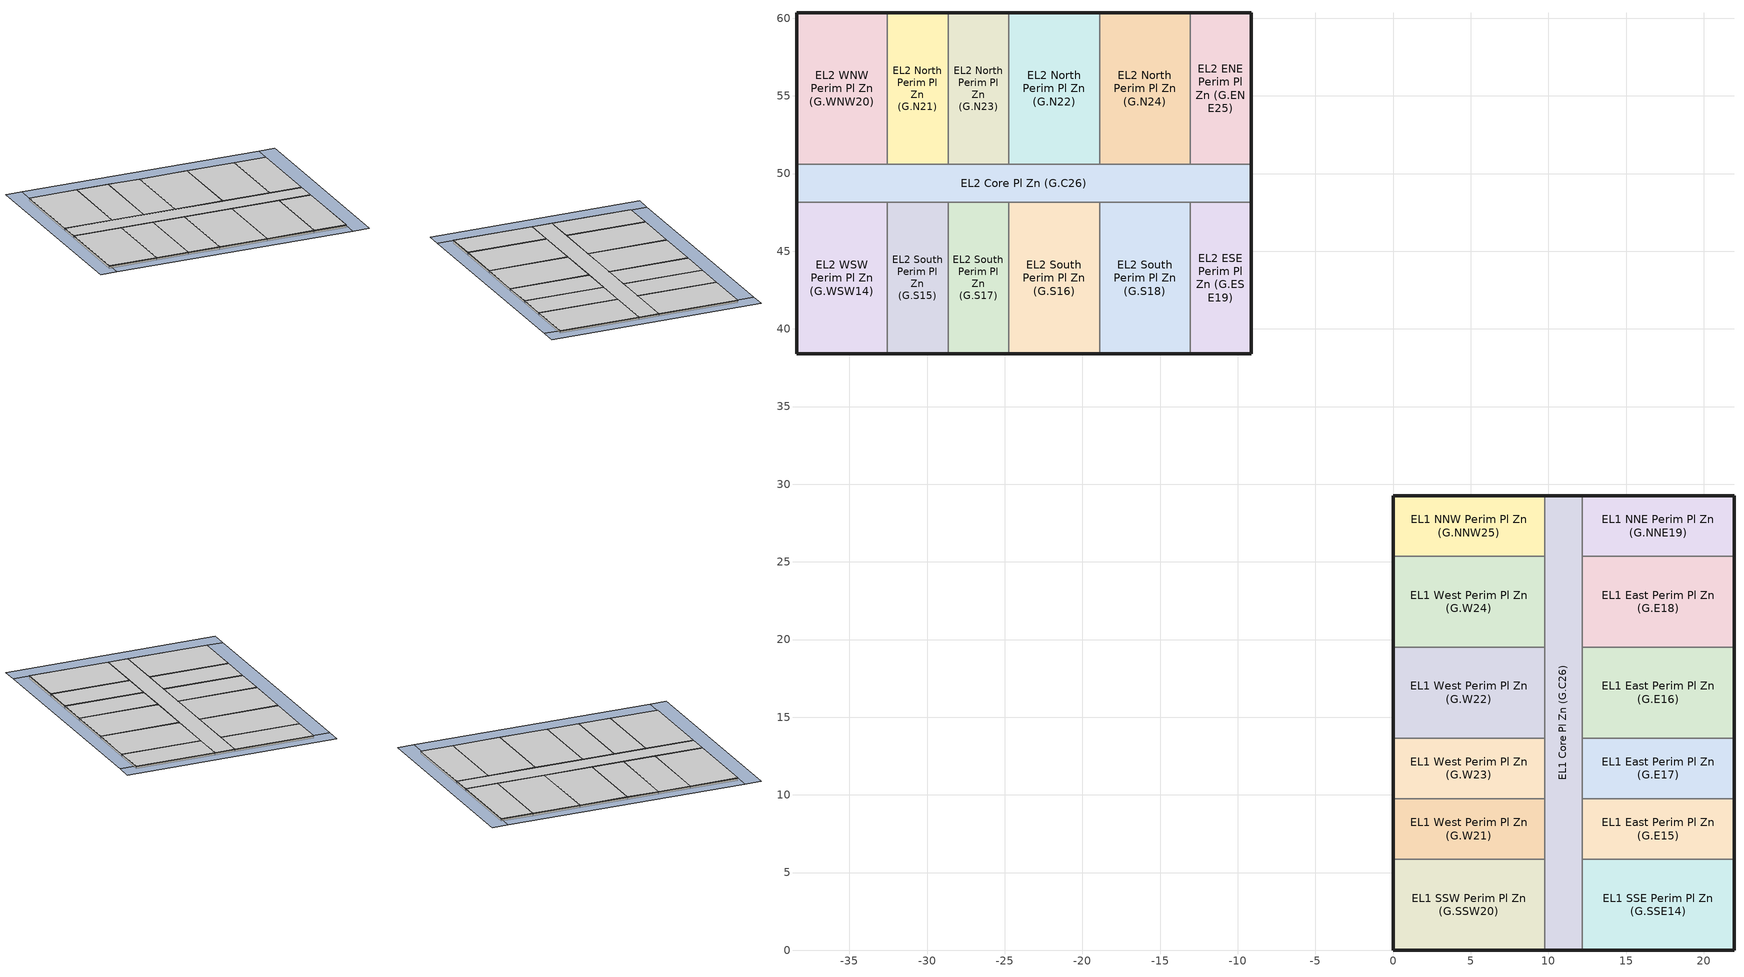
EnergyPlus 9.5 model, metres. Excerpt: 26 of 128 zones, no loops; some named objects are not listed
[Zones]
EL1 Core Pl Zn (G.C26)
 floor to EL1 Core Zn (G.C13) (EL1 Ceilg Construction-mirror): 12.19,29.26 12.19,0 9.75,0 9.75,29.26 z2.56
 wall outside (EL1 EWall Construction): 12.19,29.26 9.75,29.26 / 9.75,0 12.19,0 z2.56:2.9
 wall to EL1 NNW Perim Pl Zn (G.NNW25) (EL1 IWall Construction-mirror): 9.75,29.26 9.75,25.36 z2.56:2.9
 wall to EL1 SSW Perim Pl Zn (G.SSW20) (EL1 IWall Construction-mirror): 9.75,5.85 9.75,0 z2.56:2.9
 wall to EL1 West Perim Pl Zn (G.W21) (EL1 IWall Construction-mirror): 9.75,9.75 9.75,5.85 z2.56:2.9
 wall to EL1 West Perim Pl Zn (G.W22) (EL1 IWall Construction-mirror): 9.75,19.51 9.75,13.66 z2.56:2.9
 wall to EL1 West Perim Pl Zn (G.W23) (EL1 IWall Construction-mirror): 9.75,13.66 9.75,9.75 z2.56:2.9
 wall to EL1 West Perim Pl Zn (G.W24) (EL1 IWall Construction-mirror): 9.75,25.36 9.75,19.51 z2.56:2.9
 wall to EL1 East Perim Pl Zn (G.E15) (EL1 IWall Construction-mirror): 12.19,5.85 12.19,9.75 z2.56:2.9
 wall to EL1 East Perim Pl Zn (G.E16) (EL1 IWall Construction-mirror): 12.19,13.66 12.19,19.51 z2.56:2.9
 wall to EL1 East Perim Pl Zn (G.E17) (EL1 IWall Construction-mirror): 12.19,9.75 12.19,13.66 z2.56:2.9
 wall to EL1 East Perim Pl Zn (G.E18) (EL1 IWall Construction-mirror): 12.19,19.51 12.19,25.36 z2.56:2.9
 wall to EL1 NNE Perim Pl Zn (G.NNE19) (EL1 IWall Construction-mirror): 12.19,25.36 12.19,29.26 z2.56:2.9
 wall to EL1 SSE Perim Pl Zn (G.SSE14) (EL1 IWall Construction-mirror): 12.19,0 12.19,5.85 z2.56:2.9
 ceiling to EL1 Core Zn (T.C39) (EL1 IFlr Construction-mirror): 9.75,29.26 9.75,0 12.19,0 12.19,29.26 z2.9
EL1 East Perim Pl Zn (G.E15)
 floor to EL1 East Perim Zn (G.E2) (EL1 Ceilg Construction-mirror): 21.95,9.75 21.95,5.85 12.19,5.85 12.19,9.75 z2.56
 wall outside (EL1 EWall Construction): 21.95,5.85 21.95,9.75 z2.56:2.9
 wall to EL1 East Perim Pl Zn (G.E17) (EL1 IWall Construction): 21.95,9.75 12.19,9.75 z2.56:2.9
 wall to EL1 SSE Perim Pl Zn (G.SSE14) (EL1 IWall Construction-mirror): 12.19,5.85 21.95,5.85 z2.56:2.9
 ceiling to EL1 East Perim Zn (T.E28) (EL1 IFlr Construction-mirror): 12.19,9.75 12.19,5.85 21.95,5.85 21.95,9.75 z2.9
EL1 East Perim Pl Zn (G.E16)
 floor to EL1 East Perim Zn (G.E3) (EL1 Ceilg Construction-mirror): 21.95,19.51 21.95,13.66 12.19,13.66 12.19,19.51 z2.56
 wall outside (EL1 EWall Construction): 21.95,13.66 21.95,19.51 z2.56:2.9
 wall to EL1 East Perim Pl Zn (G.E18) (EL1 IWall Construction): 21.95,19.51 12.19,19.51 z2.56:2.9
 wall to EL1 East Perim Pl Zn (G.E17) (EL1 IWall Construction): 12.19,13.66 21.95,13.66 z2.56:2.9
 ceiling to EL1 East Perim Zn (T.E29) (EL1 IFlr Construction-mirror): 12.19,19.51 12.19,13.66 21.95,13.66 21.95,19.51 z2.9
EL1 East Perim Pl Zn (G.E17)
 floor to EL1 East Perim Zn (G.E4) (EL1 Ceilg Construction-mirror): 21.95,13.66 21.95,9.75 12.19,9.75 12.19,13.66 z2.56
 wall outside (EL1 EWall Construction): 21.95,9.75 21.95,13.66 z2.56:2.9
 ceiling to EL1 East Perim Zn (T.E30) (EL1 IFlr Construction-mirror): 12.19,13.66 12.19,9.75 21.95,9.75 21.95,13.66 z2.9
EL1 East Perim Pl Zn (G.E18)
 floor to EL1 East Perim Zn (G.E5) (EL1 Ceilg Construction-mirror): 21.95,25.36 21.95,19.51 12.19,19.51 12.19,25.36 z2.56
 wall outside (EL1 EWall Construction): 21.95,19.51 21.95,25.36 z2.56:2.9
 wall to EL1 NNE Perim Pl Zn (G.NNE19) (EL1 IWall Construction): 21.95,25.36 12.19,25.36 z2.56:2.9
 ceiling to EL1 East Perim Zn (T.E31) (EL1 IFlr Construction-mirror): 12.19,25.36 12.19,19.51 21.95,19.51 21.95,25.36 z2.9
EL1 NNE Perim Pl Zn (G.NNE19)
 floor to EL1 NNE Perim Zn (G.NNE6) (EL1 Ceilg Construction-mirror): 21.95,29.26 21.95,25.36 12.19,25.36 12.19,29.26 z2.56
 wall outside (EL1 EWall Construction): 21.95,25.36 21.95,29.26 12.19,29.26 z2.56:2.9
 ceiling to EL1 NNE Perim Zn (T.NNE32) (EL1 IFlr Construction-mirror): 12.19,29.26 12.19,25.36 21.95,25.36 21.95,29.26 z2.9
EL1 NNW Perim Pl Zn (G.NNW25)
 floor to EL1 NNW Perim Zn (G.NNW12) (EL1 Ceilg Construction-mirror): 9.75,29.26 9.75,25.36 0,25.36 0,29.26 z2.56
 wall outside (EL1 EWall Construction): 9.75,29.26 0,29.26 0,25.36 z2.56:2.9
 wall to EL1 West Perim Pl Zn (G.W24) (EL1 IWall Construction-mirror): 0,25.36 9.75,25.36 z2.56:2.9
 ceiling to EL1 NNW Perim Zn (T.NNW38) (EL1 IFlr Construction-mirror): 0,29.26 0,25.36 9.75,25.36 9.75,29.26 z2.9
EL1 SSE Perim Pl Zn (G.SSE14)
 floor to EL1 SSE Perim Zn (G.SSE1) (EL1 Ceilg Construction-mirror): 21.95,5.85 21.95,0 12.19,0 12.19,5.85 z2.56
 wall outside (EL1 EWall Construction): 12.19,0 21.95,0 21.95,5.85 z2.56:2.9
 ceiling to EL1 SSE Perim Zn (T.SSE27) (EL1 IFlr Construction-mirror): 12.19,5.85 12.19,0 21.95,0 21.95,5.85 z2.9
EL1 SSW Perim Pl Zn (G.SSW20)
 floor to EL1 SSW Perim Zn (G.SSW7) (EL1 Ceilg Construction-mirror): 9.75,5.85 9.75,0 0,0 0,5.85 z2.56
 wall outside (EL1 EWall Construction): 0,5.85 0,0 9.75,0 z2.56:2.9
 wall to EL1 West Perim Pl Zn (G.W21) (EL1 IWall Construction): 9.75,5.85 0,5.85 z2.56:2.9
 ceiling to EL1 SSW Perim Zn (T.SSW33) (EL1 IFlr Construction-mirror): 0,5.85 0,0 9.75,0 9.75,5.85 z2.9
EL1 West Perim Pl Zn (G.W21)
 floor to EL1 West Perim Zn (G.W8) (EL1 Ceilg Construction-mirror): 9.75,9.75 9.75,5.85 0,5.85 0,9.75 z2.56
 wall outside (EL1 EWall Construction): 0,9.75 0,5.85 z2.56:2.9
 wall to EL1 West Perim Pl Zn (G.W23) (EL1 IWall Construction): 9.75,9.75 0,9.75 z2.56:2.9
 ceiling to EL1 West Perim Zn (T.W34) (EL1 IFlr Construction-mirror): 0,9.75 0,5.85 9.75,5.85 9.75,9.75 z2.9
EL1 West Perim Pl Zn (G.W22)
 floor to EL1 West Perim Zn (G.W9) (EL1 Ceilg Construction-mirror): 9.75,19.51 9.75,13.66 0,13.66 0,19.51 z2.56
 wall outside (EL1 EWall Construction): 0,19.51 0,13.66 z2.56:2.9
 wall to EL1 West Perim Pl Zn (G.W24) (EL1 IWall Construction): 9.75,19.51 0,19.51 z2.56:2.9
 wall to EL1 West Perim Pl Zn (G.W23) (EL1 IWall Construction): 0,13.66 9.75,13.66 z2.56:2.9
 ceiling to EL1 West Perim Zn (T.W35) (EL1 IFlr Construction-mirror): 0,19.51 0,13.66 9.75,13.66 9.75,19.51 z2.9
EL1 West Perim Pl Zn (G.W23)
 floor to EL1 West Perim Zn (G.W10) (EL1 Ceilg Construction-mirror): 9.75,13.66 9.75,9.75 0,9.75 0,13.66 z2.56
 wall outside (EL1 EWall Construction): 0,13.66 0,9.75 z2.56:2.9
 ceiling to EL1 West Perim Zn (T.W36) (EL1 IFlr Construction-mirror): 0,13.66 0,9.75 9.75,9.75 9.75,13.66 z2.9
EL1 West Perim Pl Zn (G.W24)
 floor to EL1 West Perim Zn (G.W11) (EL1 Ceilg Construction-mirror): 9.75,25.36 9.75,19.51 0,19.51 0,25.36 z2.56
 wall outside (EL1 EWall Construction): 0,25.36 0,19.51 z2.56:2.9
 ceiling to EL1 West Perim Zn (T.W37) (EL1 IFlr Construction-mirror): 0,25.36 0,19.51 9.75,19.51 9.75,25.36 z2.9
EL2 Core Pl Zn (G.C26)
 floor to EL2 Core Zn (G.C13) (EL1 Ceilg Construction-mirror): -9.14,50.6 -9.14,48.16 -38.4,48.16 -38.4,50.6 z2.56
 wall outside (EL1 EWall Construction): -9.14,48.16 -9.14,50.6 / -38.4,50.6 -38.4,48.16 z2.56:2.9
 wall to EL2 ESE Perim Pl Zn (G.ESE19) (EL1 IWall Construction-mirror): -13.05,48.16 -9.14,48.16 z2.56:2.9
 wall to EL2 South Perim Pl Zn (G.S15) (EL1 IWall Construction-mirror): -32.55,48.16 -28.65,48.16 z2.56:2.9
 wall to EL2 South Perim Pl Zn (G.S16) (EL1 IWall Construction-mirror): -24.75,48.16 -18.9,48.16 z2.56:2.9
 wall to EL2 South Perim Pl Zn (G.S17) (EL1 IWall Construction-mirror): -28.65,48.16 -24.75,48.16 z2.56:2.9
 wall to EL2 South Perim Pl Zn (G.S18) (EL1 IWall Construction-mirror): -18.9,48.16 -13.05,48.16 z2.56:2.9
 wall to EL2 WSW Perim Pl Zn (G.WSW14) (EL1 IWall Construction-mirror): -38.4,48.16 -32.55,48.16 z2.56:2.9
 wall to EL2 ENE Perim Pl Zn (G.ENE25) (EL1 IWall Construction-mirror): -9.14,50.6 -13.05,50.6 z2.56:2.9
 wall to EL2 North Perim Pl Zn (G.N21) (EL1 IWall Construction-mirror): -28.65,50.6 -32.55,50.6 z2.56:2.9
 wall to EL2 North Perim Pl Zn (G.N22) (EL1 IWall Construction-mirror): -18.9,50.6 -24.75,50.6 z2.56:2.9
 wall to EL2 North Perim Pl Zn (G.N23) (EL1 IWall Construction-mirror): -24.75,50.6 -28.65,50.6 z2.56:2.9
 wall to EL2 North Perim Pl Zn (G.N24) (EL1 IWall Construction-mirror): -13.05,50.6 -18.9,50.6 z2.56:2.9
 wall to EL2 WNW Perim Pl Zn (G.WNW20) (EL1 IWall Construction-mirror): -32.55,50.6 -38.4,50.6 z2.56:2.9
 ceiling to EL2 Core Zn (T.C39) (EL1 IFlr Construction-mirror): -38.4,50.6 -38.4,48.16 -9.14,48.16 -9.14,50.6 z2.9
EL2 ENE Perim Pl Zn (G.ENE25)
 floor to EL2 ENE Perim Zn (G.ENE12) (EL1 Ceilg Construction-mirror): -9.14,60.35 -9.14,50.6 -13.05,50.6 -13.05,60.35 z2.56
 wall outside (EL1 EWall Construction): -9.14,50.6 -9.14,60.35 -13.05,60.35 z2.56:2.9
 wall to EL2 North Perim Pl Zn (G.N24) (EL1 IWall Construction-mirror): -13.05,60.35 -13.05,50.6 z2.56:2.9
 ceiling to EL2 ENE Perim Zn (T.ENE38) (EL1 IFlr Construction-mirror): -13.05,60.35 -13.05,50.6 -9.14,50.6 -9.14,60.35 z2.9
EL2 ESE Perim Pl Zn (G.ESE19)
 floor to EL2 ESE Perim Zn (G.ESE6) (EL1 Ceilg Construction-mirror): -9.14,48.16 -9.14,38.4 -13.05,38.4 -13.05,48.16 z2.56
 wall outside (EL1 EWall Construction): -13.05,38.4 -9.14,38.4 -9.14,48.16 z2.56:2.9
 wall to EL2 South Perim Pl Zn (G.S18) (EL1 IWall Construction-mirror): -13.05,48.16 -13.05,38.4 z2.56:2.9
 ceiling to EL2 ESE Perim Zn (T.ESE32) (EL1 IFlr Construction-mirror): -13.05,48.16 -13.05,38.4 -9.14,38.4 -9.14,48.16 z2.9
EL2 North Perim Pl Zn (G.N21)
 floor to EL2 North Perim Zn (G.N8) (EL1 Ceilg Construction-mirror): -28.65,60.35 -28.65,50.6 -32.55,50.6 -32.55,60.35 z2.56
 wall outside (EL1 EWall Construction): -28.65,60.35 -32.55,60.35 z2.56:2.9
 wall to EL2 North Perim Pl Zn (G.N23) (EL1 IWall Construction): -28.65,50.6 -28.65,60.35 z2.56:2.9
 wall to EL2 WNW Perim Pl Zn (G.WNW20) (EL1 IWall Construction-mirror): -32.55,60.35 -32.55,50.6 z2.56:2.9
 ceiling to EL2 North Perim Zn (T.N34) (EL1 IFlr Construction-mirror): -32.55,60.35 -32.55,50.6 -28.65,50.6 -28.65,60.35 z2.9
EL2 North Perim Pl Zn (G.N22)
 floor to EL2 North Perim Zn (G.N9) (EL1 Ceilg Construction-mirror): -18.9,60.35 -18.9,50.6 -24.75,50.6 -24.75,60.35 z2.56
 wall outside (EL1 EWall Construction): -18.9,60.35 -24.75,60.35 z2.56:2.9
 wall to EL2 North Perim Pl Zn (G.N24) (EL1 IWall Construction): -18.9,50.6 -18.9,60.35 z2.56:2.9
 wall to EL2 North Perim Pl Zn (G.N23) (EL1 IWall Construction): -24.75,60.35 -24.75,50.6 z2.56:2.9
 ceiling to EL2 North Perim Zn (T.N35) (EL1 IFlr Construction-mirror): -24.75,60.35 -24.75,50.6 -18.9,50.6 -18.9,60.35 z2.9
EL2 North Perim Pl Zn (G.N23)
 floor to EL2 North Perim Zn (G.N10) (EL1 Ceilg Construction-mirror): -24.75,60.35 -24.75,50.6 -28.65,50.6 -28.65,60.35 z2.56
 wall outside (EL1 EWall Construction): -24.75,60.35 -28.65,60.35 z2.56:2.9
 ceiling to EL2 North Perim Zn (T.N36) (EL1 IFlr Construction-mirror): -28.65,60.35 -28.65,50.6 -24.75,50.6 -24.75,60.35 z2.9
EL2 North Perim Pl Zn (G.N24)
 floor to EL2 North Perim Zn (G.N11) (EL1 Ceilg Construction-mirror): -13.05,60.35 -13.05,50.6 -18.9,50.6 -18.9,60.35 z2.56
 wall outside (EL1 EWall Construction): -13.05,60.35 -18.9,60.35 z2.56:2.9
 ceiling to EL2 North Perim Zn (T.N37) (EL1 IFlr Construction-mirror): -18.9,60.35 -18.9,50.6 -13.05,50.6 -13.05,60.35 z2.9
EL2 South Perim Pl Zn (G.S15)
 floor to EL2 South Perim Zn (G.S2) (EL1 Ceilg Construction-mirror): -28.65,48.16 -28.65,38.4 -32.55,38.4 -32.55,48.16 z2.56
 wall outside (EL1 EWall Construction): -32.55,38.4 -28.65,38.4 z2.56:2.9
 wall to EL2 South Perim Pl Zn (G.S17) (EL1 IWall Construction): -28.65,38.4 -28.65,48.16 z2.56:2.9
 wall to EL2 WSW Perim Pl Zn (G.WSW14) (EL1 IWall Construction-mirror): -32.55,48.16 -32.55,38.4 z2.56:2.9
 ceiling to EL2 South Perim Zn (T.S28) (EL1 IFlr Construction-mirror): -32.55,48.16 -32.55,38.4 -28.65,38.4 -28.65,48.16 z2.9
EL2 South Perim Pl Zn (G.S16)
 floor to EL2 South Perim Zn (G.S3) (EL1 Ceilg Construction-mirror): -18.9,48.16 -18.9,38.4 -24.75,38.4 -24.75,48.16 z2.56
 wall outside (EL1 EWall Construction): -24.75,38.4 -18.9,38.4 z2.56:2.9
 wall to EL2 South Perim Pl Zn (G.S18) (EL1 IWall Construction): -18.9,38.4 -18.9,48.16 z2.56:2.9
 wall to EL2 South Perim Pl Zn (G.S17) (EL1 IWall Construction): -24.75,48.16 -24.75,38.4 z2.56:2.9
 ceiling to EL2 South Perim Zn (T.S29) (EL1 IFlr Construction-mirror): -24.75,48.16 -24.75,38.4 -18.9,38.4 -18.9,48.16 z2.9
EL2 South Perim Pl Zn (G.S17)
 floor to EL2 South Perim Zn (G.S4) (EL1 Ceilg Construction-mirror): -24.75,48.16 -24.75,38.4 -28.65,38.4 -28.65,48.16 z2.56
 wall outside (EL1 EWall Construction): -28.65,38.4 -24.75,38.4 z2.56:2.9
 ceiling to EL2 South Perim Zn (T.S30) (EL1 IFlr Construction-mirror): -28.65,48.16 -28.65,38.4 -24.75,38.4 -24.75,48.16 z2.9
EL2 South Perim Pl Zn (G.S18)
 floor to EL2 South Perim Zn (G.S5) (EL1 Ceilg Construction-mirror): -13.05,48.16 -13.05,38.4 -18.9,38.4 -18.9,48.16 z2.56
 wall outside (EL1 EWall Construction): -18.9,38.4 -13.05,38.4 z2.56:2.9
 ceiling to EL2 South Perim Zn (T.S31) (EL1 IFlr Construction-mirror): -18.9,48.16 -18.9,38.4 -13.05,38.4 -13.05,48.16 z2.9
EL2 WNW Perim Pl Zn (G.WNW20)
 floor to EL2 WNW Perim Zn (G.WNW7) (EL1 Ceilg Construction-mirror): -32.55,60.35 -32.55,50.6 -38.4,50.6 -38.4,60.35 z2.56
 wall outside (EL1 EWall Construction): -32.55,60.35 -38.4,60.35 -38.4,50.6 z2.56:2.9
 ceiling to EL2 WNW Perim Zn (T.WNW33) (EL1 IFlr Construction-mirror): -38.4,60.35 -38.4,50.6 -32.55,50.6 -32.55,60.35 z2.9
EL2 WSW Perim Pl Zn (G.WSW14)
 floor to EL2 WSW Perim Zn (G.WSW1) (EL1 Ceilg Construction-mirror): -32.55,48.16 -32.55,38.4 -38.4,38.4 -38.4,48.16 z2.56
 wall outside (EL1 EWall Construction): -38.4,48.16 -38.4,38.4 -32.55,38.4 z2.56:2.9
 ceiling to EL2 WSW Perim Zn (T.WSW27) (EL1 IFlr Construction-mirror): -38.4,48.16 -38.4,38.4 -32.55,38.4 -32.55,48.16 z2.9
shading: -9.14,62.33 -9.14,60.35 -38.4,60.35 -38.4,62.33 z2.9; -38.4,62.33 -38.4,36.42 -40.39,36.42 -40.39,62.33 z2.9; -7.16,62.33 -7.16,36.42 -9.14,36.42 -9.14,62.33 z2.9; -9.14,38.4 -9.14,36.42 -38.4,36.42 -38.4,38.4 z2.9; 23.93,31.24 23.93,29.26 -1.98,29.26 -1.98,31.24 z2.9; 0,29.26 0,0 -1.98,0 -1.98,29.26 z2.9; 23.93,0 23.93,-1.98 -1.98,-1.98 -1.98,0 z2.9; 23.93,29.26 23.93,0 21.95,0 21.95,29.26 z2.9
[Building]
MFm+dxgf+existing: North Axis {deg}=0; Terrain=Suburbs; Loads Convergence Tolerance Value {W}=0.04; Temperature Convergence Tolerance Value {deltaC}=0.4; Solar Distribution=FullExterior; Maximum Number of Warmup Days=40; Minimum Number of Warmup Days=10
[Site:Location]
CA_EUREKA_USA Design_Conditions: Latitude {deg}=40.8; Longitude {deg}=-124.17; Time Zone {hr}=-8; Elevation {m}=18
[SizingPeriod:DesignDay] Day of Month=21; Dry-Bulb Temperature Range Modifier Type=DefaultMultipliers; Humidity Condition Type=Wetbulb; Barometric Pressure {Pa}=101109; Rain Indicator=No; Snow Indicator=No; Daylight Saving Time Indicator=No
Name | Month | Day Type | Maximum Dry-Bulb Temperature {C} | Daily Dry-Bulb Temperature Range {deltaC} | Wetbulb or DewPoint at Maximum Dry-Bulb {C} | Wind Speed {m/s} | Wind Direction {deg} | Solar Model Indicator | Sky Clearness | ASHRAE Clear Sky Optical Depth for Beam Irradiance (taub) | ASHRAE Clear Sky Optical Depth for Diffuse Irradiance (taud)
CA_EUREKA Ann Htg 99.6% Condns DB | 12 | WinterDesignDay | 0.7 | 0 | 0.7 | 1.5 | 100 | ASHRAEClearSky | 0
CA_EUREKA Ann Clg .4% Condns DB=>MWB | 8 | SummerDesignDay | 20.1 | 4.5 | 15.1 | 4.2 | 320 | ASHRAETau |  | 0.327 | 2.581
[Site:WaterMainsTemperature]
Calculation Method=Correlation; Annual Average Outdoor Air Temperature {C}=10.81; Maximum Difference In Monthly Average Outdoor Air Temperatures {deltaC}=16.84
[Material]
Name | Roughness | Thickness {m} | Conductivity {W/m-K} | Density {kg/m3} | Specific Heat {J/kg-K}
GypBd 1/2in (GP01) | Rough | 0.0128016 | 0.160159 | 800.925 | 837.36
Plywd 1in (PW06) | Rough | 0.0252984 | 0.115363 | 544.629 | 1214.172
syn_stucco | MediumSmooth | 0.003048 | 8.65E-02 | 400 | 878.64
Drywall_1/2in | MediumSmooth | 0.0127 | 0.16009 | 800.923 | 1087.84
OSB_7/16in | MediumSmooth | 0.0111125 | 0.1163 | 544.627 | 1213.36
sheathing_consol_layer | Rough | 0.0127 | 0.0940184 | 685.008 | 1172.332
wall_consol_layer | Rough | 0.137 | 0.057165 | 120.801 | 1036.26
ceil_consol_layer | Rough | 0.195 | 0.0617176 | 41.9286 | 776.251
[Material:NoMass] Roughness=Rough
Name | Thermal Resistance {m2-K/W}
EL1 IWall Cons Mat 2 (0.91) | 0.160211
Carpet & Fiber Pad (CP01) | 0.366197
[Construction]
EL1 EWall Construction: syn_stucco, sheathing_consol_layer, OSB_7/16in, wall_consol_layer, Drywall_1/2in
EL1 IWall Construction; EL1 IWall Construction-mirror: GypBd 1/2in (GP01), EL1 IWall Cons Mat 2 (0.91), GypBd 1/2in (GP01)
EL1 IFlr Construction-mirror: Carpet & Fiber Pad (CP01), Plywd 1in (PW06)
EL1 Ceilg Construction-mirror: Drywall_1/2in, ceil_consol_layer
[Zone] Multiplier=1; Part of Total Floor Area=Yes
EL1 Core Pl Zn (G.C26); EL1 East Perim Pl Zn (G.E15); EL1 East Perim Pl Zn (G.E16); EL1 East Perim Pl Zn (G.E17); EL1 East Perim Pl Zn (G.E18); EL1 NNE Perim Pl Zn (G.NNE19); EL1 NNW Perim Pl Zn (G.NNW25); EL1 SSE Perim Pl Zn (G.SSE14); EL1 SSW Perim Pl Zn (G.SSW20); EL1 West Perim Pl Zn (G.W21); EL1 West Perim Pl Zn (G.W22); EL1 West Perim Pl Zn (G.W23); EL1 West Perim Pl Zn (G.W24); EL2 Core Pl Zn (G.C26); EL2 ENE Perim Pl Zn (G.ENE25); EL2 ESE Perim Pl Zn (G.ESE19); EL2 North Perim Pl Zn (G.N21); EL2 North Perim Pl Zn (G.N22); EL2 North Perim Pl Zn (G.N23); EL2 North Perim Pl Zn (G.N24); EL2 South Perim Pl Zn (G.S15); EL2 South Perim Pl Zn (G.S16); EL2 South Perim Pl Zn (G.S17); EL2 South Perim Pl Zn (G.S18); EL2 WNW Perim Pl Zn (G.WNW20); EL2 WSW Perim Pl Zn (G.WSW14)
[Foundation:Kiva]
Slab Foundation
[Foundation:Kiva:Settings]
Soil Conductivity {W/m-K}=1.73; Soil Density {kg/m3}=1842; Soil Specific Heat {J/kg-K}=419; Ground Solar Absorptivity=0.9; Ground Thermal Absorptivity=0.9; Ground Surface Roughness {m}=0.03; Far-Field Width {m}=40; Deep-Ground Boundary Condition=ZeroFlux; Deep-Ground Depth {m}=40; Minimum Cell Dimension {m}=0.02; Maximum Cell Growth Coefficient=1.5; Simulation Timestep=Timestep
[OtherEquipment] Fuel Type=None; Design Level Calculation Method=EquipmentLevel; Design Level {W}=0; Fraction Radiant=0; Fraction Lost=0
Name | Zone or ZoneList | Schedule | Fraction Latent
SupplyDuctConductionToEL1 SSE Perim Pl Zn (G.SSE14); ReturnDuctConductionToEL1 SSE Perim Pl Zn (G.SSE14); SupplySensibleLeakageToEL1 SSE Perim Pl Zn (G.SSE14) | EL1 SSE Perim Pl Zn (G.SSE14) | EL1 SSE Perim Zn (G.SSE1) Duct Loss Sch | 0
SupplyLatentLeakageToEL1 SSE Perim Pl Zn (G.SSE14) | EL1 SSE Perim Pl Zn (G.SSE14) | EL1 SSE Perim Zn (G.SSE1) Duct Loss Sch | 1
SupplyDuctConductionToEL1 East Perim Pl Zn (G.E16); ReturnDuctConductionToEL1 East Perim Pl Zn (G.E16); SupplySensibleLeakageToEL1 East Perim Pl Zn (G.E16) | EL1 East Perim Pl Zn (G.E16) | EL1 East Perim Zn (G.E3) Duct Loss Sch | 0
SupplyLatentLeakageToEL1 East Perim Pl Zn (G.E16) | EL1 East Perim Pl Zn (G.E16) | EL1 East Perim Zn (G.E3) Duct Loss Sch | 1
SupplyDuctConductionToEL1 East Perim Pl Zn (G.E18); ReturnDuctConductionToEL1 East Perim Pl Zn (G.E18); SupplySensibleLeakageToEL1 East Perim Pl Zn (G.E18) | EL1 East Perim Pl Zn (G.E18) | EL1 East Perim Zn (G.E5) Duct Loss Sch | 0
SupplyLatentLeakageToEL1 East Perim Pl Zn (G.E18) | EL1 East Perim Pl Zn (G.E18) | EL1 East Perim Zn (G.E5) Duct Loss Sch | 1
SupplyDuctConductionToEL1 SSW Perim Pl Zn (G.SSW20); ReturnDuctConductionToEL1 SSW Perim Pl Zn (G.SSW20); SupplySensibleLeakageToEL1 SSW Perim Pl Zn (G.SSW20) | EL1 SSW Perim Pl Zn (G.SSW20) | EL1 SSW Perim Zn (G.SSW7) Duct Loss Sch | 0
SupplyLatentLeakageToEL1 SSW Perim Pl Zn (G.SSW20) | EL1 SSW Perim Pl Zn (G.SSW20) | EL1 SSW Perim Zn (G.SSW7) Duct Loss Sch | 1
SupplyDuctConductionToEL1 West Perim Pl Zn (G.W22); ReturnDuctConductionToEL1 West Perim Pl Zn (G.W22); SupplySensibleLeakageToEL1 West Perim Pl Zn (G.W22) | EL1 West Perim Pl Zn (G.W22) | EL1 West Perim Zn (G.W9) Duct Loss Sch | 0
SupplyLatentLeakageToEL1 West Perim Pl Zn (G.W22) | EL1 West Perim Pl Zn (G.W22) | EL1 West Perim Zn (G.W9) Duct Loss Sch | 1
SupplyDuctConductionToEL1 West Perim Pl Zn (G.W24); ReturnDuctConductionToEL1 West Perim Pl Zn (G.W24); SupplySensibleLeakageToEL1 West Perim Pl Zn (G.W24) | EL1 West Perim Pl Zn (G.W24) | EL1 West Perim Zn (G.W11) Duct Loss Sch | 0
SupplyLatentLeakageToEL1 West Perim Pl Zn (G.W24) | EL1 West Perim Pl Zn (G.W24) | EL1 West Perim Zn (G.W11) Duct Loss Sch | 1
SupplyDuctConductionToEL2 WSW Perim Pl Zn (G.WSW14); ReturnDuctConductionToEL2 WSW Perim Pl Zn (G.WSW14); SupplySensibleLeakageToEL2 WSW Perim Pl Zn (G.WSW14) | EL2 WSW Perim Pl Zn (G.WSW14) | EL2 WSW Perim Zn (G.WSW1) Duct Loss Sch | 0
SupplyLatentLeakageToEL2 WSW Perim Pl Zn (G.WSW14) | EL2 WSW Perim Pl Zn (G.WSW14) | EL2 WSW Perim Zn (G.WSW1) Duct Loss Sch | 1
SupplyDuctConductionToEL2 South Perim Pl Zn (G.S16); ReturnDuctConductionToEL2 South Perim Pl Zn (G.S16); SupplySensibleLeakageToEL2 South Perim Pl Zn (G.S16) | EL2 South Perim Pl Zn (G.S16) | EL2 South Perim Zn (G.S3) Duct Loss Sch | 0
SupplyLatentLeakageToEL2 South Perim Pl Zn (G.S16) | EL2 South Perim Pl Zn (G.S16) | EL2 South Perim Zn (G.S3) Duct Loss Sch | 1
SupplyDuctConductionToEL2 South Perim Pl Zn (G.S18); ReturnDuctConductionToEL2 South Perim Pl Zn (G.S18); SupplySensibleLeakageToEL2 South Perim Pl Zn (G.S18) | EL2 South Perim Pl Zn (G.S18) | EL2 South Perim Zn (G.S5) Duct Loss Sch | 0
SupplyLatentLeakageToEL2 South Perim Pl Zn (G.S18) | EL2 South Perim Pl Zn (G.S18) | EL2 South Perim Zn (G.S5) Duct Loss Sch | 1
SupplyDuctConductionToEL2 North Perim Pl Zn (G.N24); ReturnDuctConductionToEL2 North Perim Pl Zn (G.N24); SupplySensibleLeakageToEL2 North Perim Pl Zn (G.N24) | EL2 North Perim Pl Zn (G.N24) | EL2 North Perim Zn (G.N11) Duct Loss Sch | 0
SupplyLatentLeakageToEL2 North Perim Pl Zn (G.N24) | EL2 North Perim Pl Zn (G.N24) | EL2 North Perim Zn (G.N11) Duct Loss Sch | 1
SupplyDuctConductionToEL2 North Perim Pl Zn (G.N22); ReturnDuctConductionToEL2 North Perim Pl Zn (G.N22); SupplySensibleLeakageToEL2 North Perim Pl Zn (G.N22) | EL2 North Perim Pl Zn (G.N22) | EL2 North Perim Zn (G.N9) Duct Loss Sch | 0
SupplyLatentLeakageToEL2 North Perim Pl Zn (G.N22) | EL2 North Perim Pl Zn (G.N22) | EL2 North Perim Zn (G.N9) Duct Loss Sch | 1
SupplyDuctConductionToEL2 WNW Perim Pl Zn (G.WNW20); ReturnDuctConductionToEL2 WNW Perim Pl Zn (G.WNW20); SupplySensibleLeakageToEL2 WNW Perim Pl Zn (G.WNW20) | EL2 WNW Perim Pl Zn (G.WNW20) | EL2 WNW Perim Zn (G.WNW7) Duct Loss Sch | 0
SupplyLatentLeakageToEL2 WNW Perim Pl Zn (G.WNW20) | EL2 WNW Perim Pl Zn (G.WNW20) | EL2 WNW Perim Zn (G.WNW7) Duct Loss Sch | 1
[ZoneMixing] Design Flow Rate Calculation Method=Flow/Zone; Design Flow Rate {m3/s}=0
Name | Zone | Schedule | Source Zone
EL1 SSE Perim Pl Zn (G.SSE14)ToEL1 SSE Perim Zn (G.SSE1)Mixing | EL1 SSE Perim Zn (G.SSE1) | EL1 SSE Perim Zn (G.SSE1) Duct Loss Sch | EL1 SSE Perim Pl Zn (G.SSE14)
EL1 SSE Perim Zn (G.SSE1)ToEL1 SSE Perim Pl Zn (G.SSE14)Mixing | EL1 SSE Perim Pl Zn (G.SSE14) | EL1 SSE Perim Zn (G.SSE1) Duct Loss Sch | EL1 SSE Perim Zn (G.SSE1)
EL1 East Perim Pl Zn (G.E16)ToEL1 East Perim Zn (G.E3)Mixing | EL1 East Perim Zn (G.E3) | EL1 East Perim Zn (G.E3) Duct Loss Sch | EL1 East Perim Pl Zn (G.E16)
EL1 East Perim Zn (G.E3)ToEL1 East Perim Pl Zn (G.E16)Mixing | EL1 East Perim Pl Zn (G.E16) | EL1 East Perim Zn (G.E3) Duct Loss Sch | EL1 East Perim Zn (G.E3)
EL1 East Perim Pl Zn (G.E18)ToEL1 East Perim Zn (G.E5)Mixing | EL1 East Perim Zn (G.E5) | EL1 East Perim Zn (G.E5) Duct Loss Sch | EL1 East Perim Pl Zn (G.E18)
EL1 East Perim Zn (G.E5)ToEL1 East Perim Pl Zn (G.E18)Mixing | EL1 East Perim Pl Zn (G.E18) | EL1 East Perim Zn (G.E5) Duct Loss Sch | EL1 East Perim Zn (G.E5)
EL1 SSW Perim Pl Zn (G.SSW20)ToEL1 SSW Perim Zn (G.SSW7)Mixing | EL1 SSW Perim Zn (G.SSW7) | EL1 SSW Perim Zn (G.SSW7) Duct Loss Sch | EL1 SSW Perim Pl Zn (G.SSW20)
EL1 SSW Perim Zn (G.SSW7)ToEL1 SSW Perim Pl Zn (G.SSW20)Mixing | EL1 SSW Perim Pl Zn (G.SSW20) | EL1 SSW Perim Zn (G.SSW7) Duct Loss Sch | EL1 SSW Perim Zn (G.SSW7)
EL1 West Perim Pl Zn (G.W22)ToEL1 West Perim Zn (G.W9)Mixing | EL1 West Perim Zn (G.W9) | EL1 West Perim Zn (G.W9) Duct Loss Sch | EL1 West Perim Pl Zn (G.W22)
EL1 West Perim Zn (G.W9)ToEL1 West Perim Pl Zn (G.W22)Mixing | EL1 West Perim Pl Zn (G.W22) | EL1 West Perim Zn (G.W9) Duct Loss Sch | EL1 West Perim Zn (G.W9)
EL1 West Perim Pl Zn (G.W24)ToEL1 West Perim Zn (G.W11)Mixing | EL1 West Perim Zn (G.W11) | EL1 West Perim Zn (G.W11) Duct Loss Sch | EL1 West Perim Pl Zn (G.W24)
EL1 West Perim Zn (G.W11)ToEL1 West Perim Pl Zn (G.W24)Mixing | EL1 West Perim Pl Zn (G.W24) | EL1 West Perim Zn (G.W11) Duct Loss Sch | EL1 West Perim Zn (G.W11)
EL2 WSW Perim Pl Zn (G.WSW14)ToEL2 WSW Perim Zn (G.WSW1)Mixing | EL2 WSW Perim Zn (G.WSW1) | EL2 WSW Perim Zn (G.WSW1) Duct Loss Sch | EL2 WSW Perim Pl Zn (G.WSW14)
EL2 WSW Perim Zn (G.WSW1)ToEL2 WSW Perim Pl Zn (G.WSW14)Mixing | EL2 WSW Perim Pl Zn (G.WSW14) | EL2 WSW Perim Zn (G.WSW1) Duct Loss Sch | EL2 WSW Perim Zn (G.WSW1)
EL2 South Perim Pl Zn (G.S16)ToEL2 South Perim Zn (G.S3)Mixing | EL2 South Perim Zn (G.S3) | EL2 South Perim Zn (G.S3) Duct Loss Sch | EL2 South Perim Pl Zn (G.S16)
EL2 South Perim Zn (G.S3)ToEL2 South Perim Pl Zn (G.S16)Mixing | EL2 South Perim Pl Zn (G.S16) | EL2 South Perim Zn (G.S3) Duct Loss Sch | EL2 South Perim Zn (G.S3)
EL2 South Perim Pl Zn (G.S18)ToEL2 South Perim Zn (G.S5)Mixing | EL2 South Perim Zn (G.S5) | EL2 South Perim Zn (G.S5) Duct Loss Sch | EL2 South Perim Pl Zn (G.S18)
EL2 South Perim Zn (G.S5)ToEL2 South Perim Pl Zn (G.S18)Mixing | EL2 South Perim Pl Zn (G.S18) | EL2 South Perim Zn (G.S5) Duct Loss Sch | EL2 South Perim Zn (G.S5)
EL2 North Perim Pl Zn (G.N24)ToEL2 North Perim Zn (G.N11)Mixing | EL2 North Perim Zn (G.N11) | EL2 North Perim Zn (G.N11) Duct Loss Sch | EL2 North Perim Pl Zn (G.N24)
EL2 North Perim Zn (G.N11)ToEL2 North Perim Pl Zn (G.N24)Mixing | EL2 North Perim Pl Zn (G.N24) | EL2 North Perim Zn (G.N11) Duct Loss Sch | EL2 North Perim Zn (G.N11)
EL2 North Perim Pl Zn (G.N22)ToEL2 North Perim Zn (G.N9)Mixing | EL2 North Perim Zn (G.N9) | EL2 North Perim Zn (G.N9) Duct Loss Sch | EL2 North Perim Pl Zn (G.N22)
EL2 North Perim Zn (G.N9)ToEL2 North Perim Pl Zn (G.N22)Mixing | EL2 North Perim Pl Zn (G.N22) | EL2 North Perim Zn (G.N9) Duct Loss Sch | EL2 North Perim Zn (G.N9)
EL2 WNW Perim Pl Zn (G.WNW20)ToEL2 WNW Perim Zn (G.WNW7)Mixing | EL2 WNW Perim Zn (G.WNW7) | EL2 WNW Perim Zn (G.WNW7) Duct Loss Sch | EL2 WNW Perim Pl Zn (G.WNW20)
EL2 WNW Perim Zn (G.WNW7)ToEL2 WNW Perim Pl Zn (G.WNW20)Mixing | EL2 WNW Perim Pl Zn (G.WNW20) | EL2 WNW Perim Zn (G.WNW7) Duct Loss Sch | EL2 WNW Perim Zn (G.WNW7)
[EnergyManagementSystem:Sensor]
Name | Output:Variable or Output:Meter Index Key | Output:Variable or Output:Meter
AHZone_TEL1SSEPerimZnGSSE1 | EL1 SSE Perim Pl Zn (G.SSE14) | Zone Air Temperature
AHZone_WEL1SSEPerimZnGSSE1 | EL1 SSE Perim Pl Zn (G.SSE14) | Zone Mean Air Humidity Ratio
AHZone_TEL1EastPerimZnGE3 | EL1 East Perim Pl Zn (G.E16) | Zone Air Temperature
AHZone_WEL1EastPerimZnGE3 | EL1 East Perim Pl Zn (G.E16) | Zone Mean Air Humidity Ratio
AHZone_TEL1EastPerimZnGE5 | EL1 East Perim Pl Zn (G.E18) | Zone Air Temperature
AHZone_WEL1EastPerimZnGE5 | EL1 East Perim Pl Zn (G.E18) | Zone Mean Air Humidity Ratio
AHZone_TEL1SSWPerimZnGSSW7 | EL1 SSW Perim Pl Zn (G.SSW20) | Zone Air Temperature
AHZone_WEL1SSWPerimZnGSSW7 | EL1 SSW Perim Pl Zn (G.SSW20) | Zone Mean Air Humidity Ratio
AHZone_TEL1WestPerimZnGW9 | EL1 West Perim Pl Zn (G.W22) | Zone Air Temperature
AHZone_WEL1WestPerimZnGW9 | EL1 West Perim Pl Zn (G.W22) | Zone Mean Air Humidity Ratio
AHZone_TEL1WestPerimZnGW11 | EL1 West Perim Pl Zn (G.W24) | Zone Air Temperature
AHZone_WEL1WestPerimZnGW11 | EL1 West Perim Pl Zn (G.W24) | Zone Mean Air Humidity Ratio
AHZone_TEL2WSWPerimZnGWSW1 | EL2 WSW Perim Pl Zn (G.WSW14) | Zone Air Temperature
AHZone_WEL2WSWPerimZnGWSW1 | EL2 WSW Perim Pl Zn (G.WSW14) | Zone Mean Air Humidity Ratio
AHZone_TEL2SouthPerimZnGS3 | EL2 South Perim Pl Zn (G.S16) | Zone Air Temperature
AHZone_WEL2SouthPerimZnGS3 | EL2 South Perim Pl Zn (G.S16) | Zone Mean Air Humidity Ratio
AHZone_TEL2SouthPerimZnGS5 | EL2 South Perim Pl Zn (G.S18) | Zone Air Temperature
AHZone_WEL2SouthPerimZnGS5 | EL2 South Perim Pl Zn (G.S18) | Zone Mean Air Humidity Ratio
AHZone_TEL2NorthPerimZnGN11 | EL2 North Perim Pl Zn (G.N24) | Zone Air Temperature
AHZone_WEL2NorthPerimZnGN11 | EL2 North Perim Pl Zn (G.N24) | Zone Mean Air Humidity Ratio
AHZone_TEL2NorthPerimZnGN9 | EL2 North Perim Pl Zn (G.N22) | Zone Air Temperature
AHZone_WEL2NorthPerimZnGN9 | EL2 North Perim Pl Zn (G.N22) | Zone Mean Air Humidity Ratio
AHZone_TEL2WNWPerimZnGWNW7 | EL2 WNW Perim Pl Zn (G.WNW20) | Zone Air Temperature
AHZone_WEL2WNWPerimZnGWNW7 | EL2 WNW Perim Pl Zn (G.WNW20) | Zone Mean Air Humidity Ratio
[EnergyManagementSystem:Actuator]
Name | Actuated Component Unique | Actuated Component Type | Actuated Component Control Type
Qleak_sToEL2SouthPerimPlZnGS18 | SupplySensibleLeakageToEL2 South Perim Pl Zn (G.S18) | OtherEquipment | Power Level
LatentLeakageToEL2SouthPerimPlZnGS18 | SupplyLatentLeakageToEL2 South Perim Pl Zn (G.S18) | OtherEquipment | Power Level
Qleak_r_sDXFGEL2G_S5 | ReturnSensibleLeakageEquipDXFG EL2 G_S5 | OtherEquipment | Power Level
Qleak_r_lDXFGEL2G_S5 | ReturnLatentLeakageEquipDXFG EL2 G_S5 | OtherEquipment | Power Level
VEL2SouthPerimPlZnGS18ToEL2SouthPerimZnGS5 | EL2 South Perim Pl Zn (G.S18)ToEL2 South Perim Zn (G.S5)Mixing | ZoneMixing | Air Exchange Flow Rate
VEL2SouthPerimZnGS5ToEL2SouthPerimPlZnGS18 | EL2 South Perim Zn (G.S5)ToEL2 South Perim Pl Zn (G.S18)Mixing | ZoneMixing | Air Exchange Flow Rate
Qleak_s_sEL2SouthPerimZnTS31 | SupplySensibleLeakageToEL2 South Perim Zn (T.S31) | OtherEquipment | Power Level
Qleak_s_lEL2SouthPerimZnTS31 | SupplyLatentLeakageToEL2 South Perim Zn (T.S31) | OtherEquipment | Power Level
Qduct_sToEL2SouthPerimZnTS31 | SupplyDuctConductionToEL2 South Perim Zn (T.S31) | OtherEquipment | Power Level
Qduct_sToEL2SouthPerimAtZnTS44 | SupplyDuctConductionToEL2 South Perim At Zn (T.S44) | OtherEquipment | Power Level
Qduct_rToPlenumDXFGEL2T_S31 | ReturnDuctConductionToPlenumDXFG EL2 T_S31 | OtherEquipment | Power Level
Qduct_rToEL2SouthPerimAtZnTS44 | ReturnDuctConductionToEL2 South Perim At Zn (T.S44) | OtherEquipment | Power Level
Qleak_sToEL2SouthPerimAtZnTS44 | SupplySensibleLeakageToEL2 South Perim At Zn (T.S44) | OtherEquipment | Power Level
LatentLeakageToEL2SouthPerimAtZnTS44 | SupplyLatentLeakageToEL2 South Perim At Zn (T.S44) | OtherEquipment | Power Level
Qleak_r_sDXFGEL2T_S31 | ReturnSensibleLeakageEquipDXFG EL2 T_S31 | OtherEquipment | Power Level
Qleak_r_lDXFGEL2T_S31 | ReturnLatentLeakageEquipDXFG EL2 T_S31 | OtherEquipment | Power Level
VEL2SouthPerimAtZnTS44ToEL2SouthPerimZnTS31 | EL2 South Perim At Zn (T.S44)ToEL2 South Perim Zn (T.S31)Mixing | ZoneMixing | Air Exchange Flow Rate
VEL2SouthPerimZnTS31ToEL2SouthPerimAtZnTS44 | EL2 South Perim Zn (T.S31)ToEL2 South Perim At Zn (T.S44)Mixing | ZoneMixing | Air Exchange Flow Rate
Qleak_s_sEL2NorthPerimZnGN11 | SupplySensibleLeakageToEL2 North Perim Zn (G.N11) | OtherEquipment | Power Level
Qleak_s_lEL2NorthPerimZnGN11 | SupplyLatentLeakageToEL2 North Perim Zn (G.N11) | OtherEquipment | Power Level
Qduct_sToEL2NorthPerimZnGN11 | SupplyDuctConductionToEL2 North Perim Zn (G.N11) | OtherEquipment | Power Level
Qduct_sToEL2NorthPerimPlZnGN24 | SupplyDuctConductionToEL2 North Perim Pl Zn (G.N24) | OtherEquipment | Power Level
Qduct_rToPlenumDXFGEL2G_N11 | ReturnDuctConductionToPlenumDXFG EL2 G_N11 | OtherEquipment | Power Level
Qduct_rToEL2NorthPerimPlZnGN24 | ReturnDuctConductionToEL2 North Perim Pl Zn (G.N24) | OtherEquipment | Power Level
Qleak_sToEL2NorthPerimPlZnGN24 | SupplySensibleLeakageToEL2 North Perim Pl Zn (G.N24) | OtherEquipment | Power Level
LatentLeakageToEL2NorthPerimPlZnGN24 | SupplyLatentLeakageToEL2 North Perim Pl Zn (G.N24) | OtherEquipment | Power Level
Qleak_r_sDXFGEL2G_N11 | ReturnSensibleLeakageEquipDXFG EL2 G_N11 | OtherEquipment | Power Level
Qleak_r_lDXFGEL2G_N11 | ReturnLatentLeakageEquipDXFG EL2 G_N11 | OtherEquipment | Power Level
VEL2NorthPerimPlZnGN24ToEL2NorthPerimZnGN11 | EL2 North Perim Pl Zn (G.N24)ToEL2 North Perim Zn (G.N11)Mixing | ZoneMixing | Air Exchange Flow Rate
VEL2NorthPerimZnGN11ToEL2NorthPerimPlZnGN24 | EL2 North Perim Zn (G.N11)ToEL2 North Perim Pl Zn (G.N24)Mixing | ZoneMixing | Air Exchange Flow Rate
Qleak_s_sEL2NorthPerimZnTN37 | SupplySensibleLeakageToEL2 North Perim Zn (T.N37) | OtherEquipment | Power Level
Qleak_s_lEL2NorthPerimZnTN37 | SupplyLatentLeakageToEL2 North Perim Zn (T.N37) | OtherEquipment | Power Level
Qduct_sToEL2NorthPerimZnTN37 | SupplyDuctConductionToEL2 North Perim Zn (T.N37) | OtherEquipment | Power Level
Qduct_sToEL2NorthPerimAtZnTN50 | SupplyDuctConductionToEL2 North Perim At Zn (T.N50) | OtherEquipment | Power Level
Qduct_rToPlenumDXFGEL2T_N37 | ReturnDuctConductionToPlenumDXFG EL2 T_N37 | OtherEquipment | Power Level
Qduct_rToEL2NorthPerimAtZnTN50 | ReturnDuctConductionToEL2 North Perim At Zn (T.N50) | OtherEquipment | Power Level
Qleak_sToEL2NorthPerimAtZnTN50 | SupplySensibleLeakageToEL2 North Perim At Zn (T.N50) | OtherEquipment | Power Level
LatentLeakageToEL2NorthPerimAtZnTN50 | SupplyLatentLeakageToEL2 North Perim At Zn (T.N50) | OtherEquipment | Power Level
Qleak_r_sDXFGEL2T_N37 | ReturnSensibleLeakageEquipDXFG EL2 T_N37 | OtherEquipment | Power Level
Qleak_r_lDXFGEL2T_N37 | ReturnLatentLeakageEquipDXFG EL2 T_N37 | OtherEquipment | Power Level
VEL2NorthPerimAtZnTN50ToEL2NorthPerimZnTN37 | EL2 North Perim At Zn (T.N50)ToEL2 North Perim Zn (T.N37)Mixing | ZoneMixing | Air Exchange Flow Rate
VEL2NorthPerimZnTN37ToEL2NorthPerimAtZnTN50 | EL2 North Perim Zn (T.N37)ToEL2 North Perim At Zn (T.N50)Mixing | ZoneMixing | Air Exchange Flow Rate
Qleak_s_sEL2NorthPerimZnGN9 | SupplySensibleLeakageToEL2 North Perim Zn (G.N9) | OtherEquipment | Power Level
Qleak_s_lEL2NorthPerimZnGN9 | SupplyLatentLeakageToEL2 North Perim Zn (G.N9) | OtherEquipment | Power Level
Qduct_sToEL2NorthPerimZnGN9 | SupplyDuctConductionToEL2 North Perim Zn (G.N9) | OtherEquipment | Power Level
Qduct_sToEL2NorthPerimPlZnGN22 | SupplyDuctConductionToEL2 North Perim Pl Zn (G.N22) | OtherEquipment | Power Level
Qduct_rToPlenumDXFGEL2G_N9 | ReturnDuctConductionToPlenumDXFG EL2 G_N9 | OtherEquipment | Power Level
Qduct_rToEL2NorthPerimPlZnGN22 | ReturnDuctConductionToEL2 North Perim Pl Zn (G.N22) | OtherEquipment | Power Level
Qleak_sToEL2NorthPerimPlZnGN22 | SupplySensibleLeakageToEL2 North Perim Pl Zn (G.N22) | OtherEquipment | Power Level
LatentLeakageToEL2NorthPerimPlZnGN22 | SupplyLatentLeakageToEL2 North Perim Pl Zn (G.N22) | OtherEquipment | Power Level
Qleak_r_sDXFGEL2G_N9 | ReturnSensibleLeakageEquipDXFG EL2 G_N9 | OtherEquipment | Power Level
Qleak_r_lDXFGEL2G_N9 | ReturnLatentLeakageEquipDXFG EL2 G_N9 | OtherEquipment | Power Level
VEL2NorthPerimPlZnGN22ToEL2NorthPerimZnGN9 | EL2 North Perim Pl Zn (G.N22)ToEL2 North Perim Zn (G.N9)Mixing | ZoneMixing | Air Exchange Flow Rate
VEL2NorthPerimZnGN9ToEL2NorthPerimPlZnGN22 | EL2 North Perim Zn (G.N9)ToEL2 North Perim Pl Zn (G.N22)Mixing | ZoneMixing | Air Exchange Flow Rate
Qleak_s_sEL2NorthPerimZnTN35 | SupplySensibleLeakageToEL2 North Perim Zn (T.N35) | OtherEquipment | Power Level
Qleak_s_lEL2NorthPerimZnTN35 | SupplyLatentLeakageToEL2 North Perim Zn (T.N35) | OtherEquipment | Power Level
Qduct_sToEL2NorthPerimZnTN35 | SupplyDuctConductionToEL2 North Perim Zn (T.N35) | OtherEquipment | Power Level
Qduct_sToEL2NorthPerimAtZnTN48 | SupplyDuctConductionToEL2 North Perim At Zn (T.N48) | OtherEquipment | Power Level
Qduct_rToPlenumDXFGEL2T_N35 | ReturnDuctConductionToPlenumDXFG EL2 T_N35 | OtherEquipment | Power Level
Qduct_rToEL2NorthPerimAtZnTN48 | ReturnDuctConductionToEL2 North Perim At Zn (T.N48) | OtherEquipment | Power Level
Qleak_sToEL2NorthPerimAtZnTN48 | SupplySensibleLeakageToEL2 North Perim At Zn (T.N48) | OtherEquipment | Power Level
LatentLeakageToEL2NorthPerimAtZnTN48 | SupplyLatentLeakageToEL2 North Perim At Zn (T.N48) | OtherEquipment | Power Level
Qleak_r_sDXFGEL2T_N35 | ReturnSensibleLeakageEquipDXFG EL2 T_N35 | OtherEquipment | Power Level
Qleak_r_lDXFGEL2T_N35 | ReturnLatentLeakageEquipDXFG EL2 T_N35 | OtherEquipment | Power Level
VEL2NorthPerimAtZnTN48ToEL2NorthPerimZnTN35 | EL2 North Perim At Zn (T.N48)ToEL2 North Perim Zn (T.N35)Mixing | ZoneMixing | Air Exchange Flow Rate
VEL2NorthPerimZnTN35ToEL2NorthPerimAtZnTN48 | EL2 North Perim Zn (T.N35)ToEL2 North Perim At Zn (T.N48)Mixing | ZoneMixing | Air Exchange Flow Rate
Qleak_s_sEL2WNWPerimZnGWNW7 | SupplySensibleLeakageToEL2 WNW Perim Zn (G.WNW7) | OtherEquipment | Power Level
Qleak_s_lEL2WNWPerimZnGWNW7 | SupplyLatentLeakageToEL2 WNW Perim Zn (G.WNW7) | OtherEquipment | Power Level
Qduct_sToEL2WNWPerimZnGWNW7 | SupplyDuctConductionToEL2 WNW Perim Zn (G.WNW7) | OtherEquipment | Power Level
Qduct_sToEL2WNWPerimPlZnGWNW20 | SupplyDuctConductionToEL2 WNW Perim Pl Zn (G.WNW20) | OtherEquipment | Power Level
Qduct_rToPlenumDXFGEL2G_WNW7 | ReturnDuctConductionToPlenumDXFG EL2 G_WNW7 | OtherEquipment | Power Level
Qduct_rToEL2WNWPerimPlZnGWNW20 | ReturnDuctConductionToEL2 WNW Perim Pl Zn (G.WNW20) | OtherEquipment | Power Level
Qleak_sToEL2WNWPerimPlZnGWNW20 | SupplySensibleLeakageToEL2 WNW Perim Pl Zn (G.WNW20) | OtherEquipment | Power Level
LatentLeakageToEL2WNWPerimPlZnGWNW20 | SupplyLatentLeakageToEL2 WNW Perim Pl Zn (G.WNW20) | OtherEquipment | Power Level
Qleak_r_sDXFGEL2G_WNW7 | ReturnSensibleLeakageEquipDXFG EL2 G_WNW7 | OtherEquipment | Power Level
Qleak_r_lDXFGEL2G_WNW7 | ReturnLatentLeakageEquipDXFG EL2 G_WNW7 | OtherEquipment | Power Level
VEL2WNWPerimPlZnGWNW20ToEL2WNWPerimZnGWNW7 | EL2 WNW Perim Pl Zn (G.WNW20)ToEL2 WNW Perim Zn (G.WNW7)Mixing | ZoneMixing | Air Exchange Flow Rate
VEL2WNWPerimZnGWNW7ToEL2WNWPerimPlZnGWNW20 | EL2 WNW Perim Zn (G.WNW7)ToEL2 WNW Perim Pl Zn (G.WNW20)Mixing | ZoneMixing | Air Exchange Flow Rate
Qleak_s_sEL2WNWPerimZnTWNW33 | SupplySensibleLeakageToEL2 WNW Perim Zn (T.WNW33) | OtherEquipment | Power Level
Qleak_s_lEL2WNWPerimZnTWNW33 | SupplyLatentLeakageToEL2 WNW Perim Zn (T.WNW33) | OtherEquipment | Power Level
Qduct_sToEL2WNWPerimZnTWNW33 | SupplyDuctConductionToEL2 WNW Perim Zn (T.WNW33) | OtherEquipment | Power Level
Qduct_sToEL2WNWPerimAtZnTWNW46 | SupplyDuctConductionToEL2 WNW Perim At Zn (T.WNW46) | OtherEquipment | Power Level
Qduct_rToPlenumDXFGEL2T_WNW33 | ReturnDuctConductionToPlenumDXFG EL2 T_WNW33 | OtherEquipment | Power Level
Qduct_rToEL2WNWPerimAtZnTWNW46 | ReturnDuctConductionToEL2 WNW Perim At Zn (T.WNW46) | OtherEquipment | Power Level
Qleak_sToEL2WNWPerimAtZnTWNW46 | SupplySensibleLeakageToEL2 WNW Perim At Zn (T.WNW46) | OtherEquipment | Power Level
LatentLeakageToEL2WNWPerimAtZnTWNW46 | SupplyLatentLeakageToEL2 WNW Perim At Zn (T.WNW46) | OtherEquipment | Power Level
Qleak_r_sDXFGEL2T_WNW33 | ReturnSensibleLeakageEquipDXFG EL2 T_WNW33 | OtherEquipment | Power Level
Qleak_r_lDXFGEL2T_WNW33 | ReturnLatentLeakageEquipDXFG EL2 T_WNW33 | OtherEquipment | Power Level
VEL2WNWPerimAtZnTWNW46ToEL2WNWPerimZnTWNW33 | EL2 WNW Perim At Zn (T.WNW46)ToEL2 WNW Perim Zn (T.WNW33)Mixing | ZoneMixing | Air Exchange Flow Rate
VEL2WNWPerimZnTWNW33ToEL2WNWPerimAtZnTWNW46 | EL2 WNW Perim Zn (T.WNW33)ToEL2 WNW Perim At Zn (T.WNW46)Mixing | ZoneMixing | Air Exchange Flow Rate
[EnergyManagementSystem:ProgramCallingManager]
DuctLeakageCallingManagerEL1SSEPerimZnGSSE1: EndOfSystemTimestepAfterHVACReporting; DuctLeakageProgramEL1SSEPerimZnGSSE1
DuctLeakageCallingManagerEL1SSEPerimZnTSSE27: EndOfSystemTimestepAfterHVACReporting; DuctLeakageProgramEL1SSEPerimZnTSSE27
DuctLeakageCallingManagerEL1EastPerimZnGE3: EndOfSystemTimestepAfterHVACReporting; DuctLeakageProgramEL1EastPerimZnGE3
DuctLeakageCallingManagerEL1EastPerimZnTE29: EndOfSystemTimestepAfterHVACReporting; DuctLeakageProgramEL1EastPerimZnTE29
DuctLeakageCallingManagerEL1EastPerimZnGE5: EndOfSystemTimestepAfterHVACReporting; DuctLeakageProgramEL1EastPerimZnGE5
DuctLeakageCallingManagerEL1EastPerimZnTE31: EndOfSystemTimestepAfterHVACReporting; DuctLeakageProgramEL1EastPerimZnTE31
DuctLeakageCallingManagerEL1SSWPerimZnGSSW7: EndOfSystemTimestepAfterHVACReporting; DuctLeakageProgramEL1SSWPerimZnGSSW7
[Schedule:Compact]
EL1 SSE Perim Zn (G.SSE1) Duct Loss Sch; EL1 East Perim Zn (G.E3) Duct Loss Sch; EL1 East Perim Zn (G.E5) Duct Loss Sch; EL1 SSW Perim Zn (G.SSW7) Duct Loss Sch; EL1 West Perim Zn (G.W9) Duct Loss Sch; EL1 West Perim Zn (G.W11) Duct Loss Sch; EL2 WSW Perim Zn (G.WSW1) Duct Loss Sch; EL2 South Perim Zn (G.S3) Duct Loss Sch; EL2 South Perim Zn (G.S5) Duct Loss Sch; EL2 North Perim Zn (G.N11) Duct Loss Sch; EL2 North Perim Zn (G.N9) Duct Loss Sch; EL2 WNW Perim Zn (G.WNW7) Duct Loss Sch: Through: 12/31, For: AllDays, Until: 24:00, 1
